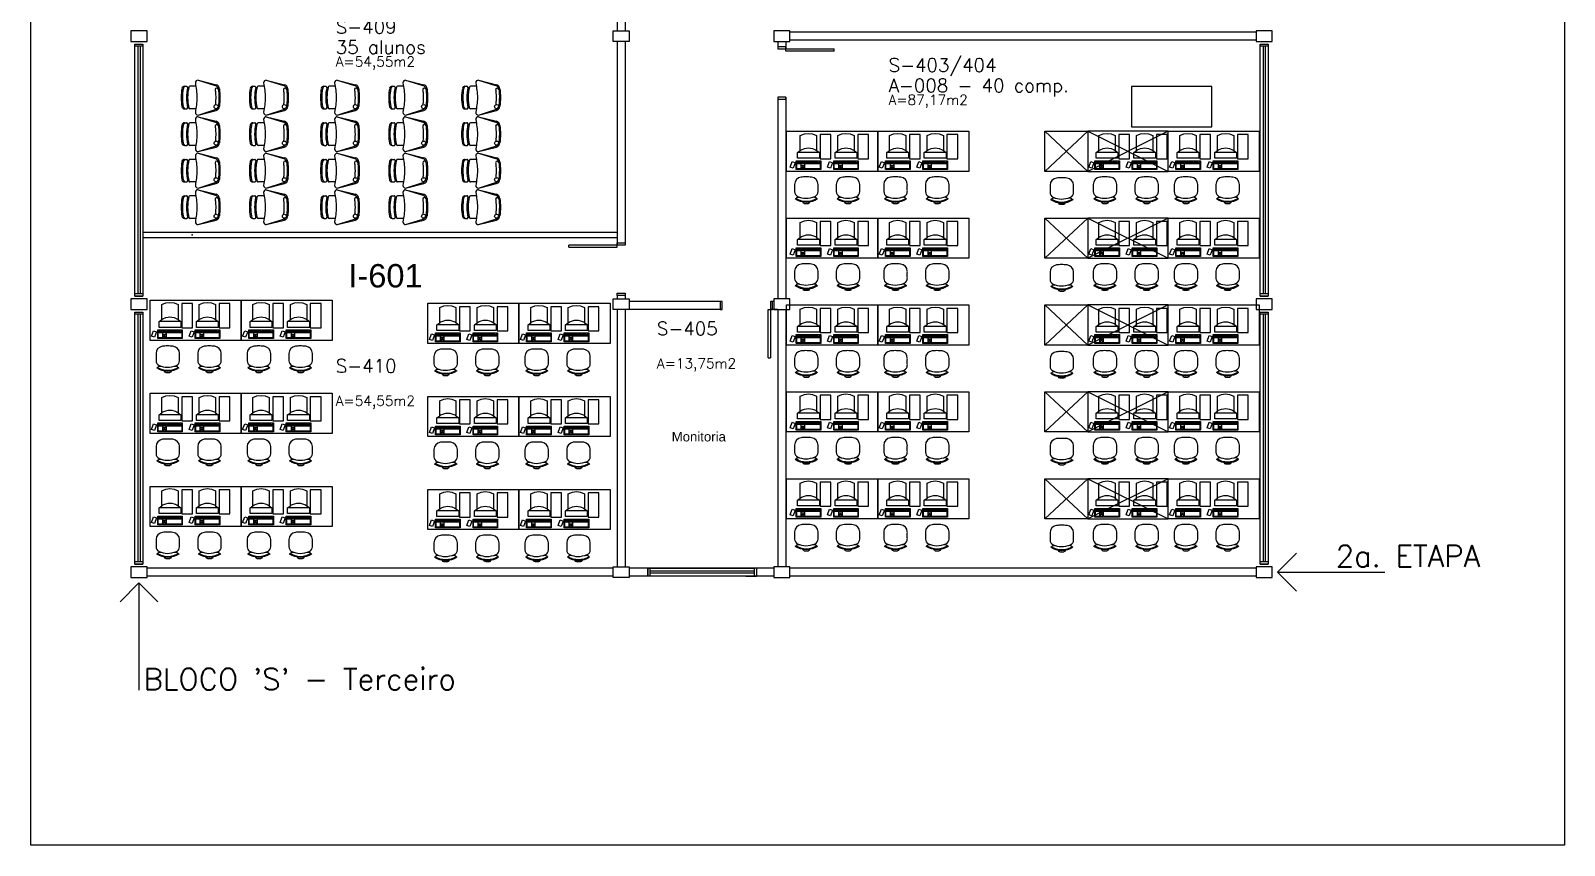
# Model space of a CAD drawing. Header units: millimetres. Extents: x 20431 to 27288, y 6147 to 13165.
# Drawn here: x 24108 to 26971, y 6147 to 7667 of the extents above; entities that cross this region are included whole.
import ezdxf

# ---------------------------------------------------------------- set-up
doc = ezdxf.new("R2010")
doc.units = ezdxf.units.MM
doc.header["$MEASUREMENT"] = 0
doc.layers.add('_AutoCAD WS', color=1, linetype='Continuous', lineweight=25)
for name, color, linetype in [('A-Móveis', 105, 'Continuous'), ('Arqui-Aberturas', 63, 'Continuous'), ('Arqui-DivisóriaGesso', 211, 'Continuous'), ("Arqui-Etapas'S'", 223, 'Continuous'), ('Arqui-Indicações', 40, 'Continuous'), ('Arqui-Móveis', 252, 'Continuous'), ('Arqui-Paredes', 3, 'Continuous'), ('Arqui-Pilares', 4, 'Continuous'), ('Arqui-Salas', 31, 'Continuous')]:
    doc.layers.add(name, color=color, linetype=linetype)
doc.styles.add('INDICAÇÃO AMBIENTES', font='romans.shx')
doc.styles.add('NewTextStyle_0_0', font='arialuni.ttf', dxfattribs={"height": 9.769591})
doc.styles.add('NewTextStyle_3', font='arialuni.ttf', dxfattribs={"height": 43.524055})

# ---------------------------------------------------------------- blocks, each defined once
blk = doc.blocks.new('22S0000000')
at = {"lineweight": -3}
for p, q in [((-0.199, 0.452), (-0.205, 0.46)), ((-0.182, 0.438), (-0.192, 0.451)), ((0.182, 0.438), (0.192, 0.451)), ((0.199, 0.452), (0.205, 0.46))]:
    blk.add_line(p, q, dxfattribs=at)
blk.add_lwpolyline([(-0.22, 0.213), (-0.22, 0.297, -0.007386), (-0.22, 0.325, -0.283766), (-0.162, 0.413, -0.109248), (-0.01, 0.447, -0.096656), (0.162, 0.413, -0.283766), (0.22, 0.325, -0.007386), (0.22, 0.297), (0.22, 0.213, -0.007546), (0.22, 0.19, -0.371031), (0.097, 0.055, -0.024121), (-0.01, 0.05, -0.029876), (-0.097, 0.055, -0.371031), (-0.22, 0.19, -0.007546)], format="xyb", close=True, dxfattribs=at)
for centre, radius, start, end in [((0, 0.168), 0.357, 54.8701, 125.1299), ((-0.195, 0.455), 0.005, 216.8699, 305.9604), ((0, 0.167), 0.343, 55.8574, 124.1426), ((-0.144, 0.491), 0.0663, 234.3405, 285.7396), ((-0.03, 0.519), 0.03, 93.5833, 179.0689), ((0, -0.209), 0.759, 87.5665, 92.4335), ((0.03, 0.519), 0.03, 0.9311, 86.4167), ((0.142, 0.491), 0.0669, 255.9348, 307.0801), ((0.195, 0.455), 0.005, 234.0396, 323.1301)]:
    blk.add_arc(centre, radius, start, end, dxfattribs=at)
blk = doc.blocks.new('A$C6F8113F1')
at = {"layer": 'A-Móveis'}
for points in [[(5.6, 65.2), (0, 63.2), (3.8, 52.8), (9.4, 54.9)], [(12.4, 66.3), (12.4, 56.4), (20.3, 56.4), (20.3, 66.3)], [(20.9, 66.3), (20.9, 64.2), (22.9, 64.2), (22.9, 62.2), (24.9, 62.2), (24.9, 64.2), (26.9, 64.2), (26.9, 66.3)], [(20.9, 60.5), (20.9, 56.4), (26.9, 56.4), (26.9, 60.5)], [(56.3, 56.4), (56.3, 66.3), (27.6, 66.3), (27.6, 56.4)], [(12.4, 55.4), (12.4, 53.5), (20.3, 53.5), (20.3, 55.4)], [(20.9, 55.6), (20.9, 53.5), (26.9, 53.5), (26.9, 55.6)], [(35.4, 55.6), (27.6, 55.6), (27.6, 53.5), (35.4, 53.5)], [(44, 55.6), (36.2, 55.6), (36.2, 53.5), (44, 53.5)], [(52.6, 53.5), (52.6, 55.6), (44.8, 55.6), (44.8, 53.5)], [(56.3, 55.6), (54.3, 55.6), (54.3, 53.5), (56.3, 53.5)], [(76.3, 2.4), (56.3, 2.4), (56.3, 47.4), (76.3, 47.4)]]:
    blk.add_lwpolyline(points, close=True, dxfattribs=at)
for points in [[(57.3, 67.6), (11.4, 67.6), (11.4, 51.3), (57.3, 51.3), (57.3, 67.6)], [(54.6, 46.6), (14, 46.6), (14, 35.9), (19.1, 32.1), (19.1, 4), (26.7, 0.9), (34.3, 0), (41.9, 0.9), (49.5, 4), (49.5, 32.1), (54.6, 35.8), (54.6, 46.6)], [(54.6, 35.9), (14, 35.9)], [(19.1, 32.1), (21.3, 30.5), (26.8, 28.4), (30.9, 27.5), (34.3, 27.3), (37.8, 27.5), (41.9, 28.4), (47.3, 30.5), (49.5, 32.1)]]:
    blk.add_lwpolyline(points, dxfattribs=at)
blk = doc.blocks.new('A$C66E92B1C')
at = {"layer": 'A-Móveis', "linetype": 'Continuous'}
for p, q in [((0, 29.9), (8.5, 63.8)), ((0, 29.9), (10.1, 62)), ((65, 29.9), (54.9, 62)), ((65, 29.9), (56.5, 63.8)), ((11.4, 25.9), (11.4, 14.8)), ((11.4, 5.1), (11.4, 8.5)), ((11.4, 4.6), (11.4, 5.1)), ((13.7, 10.4), (13.7, 12.8)), ((16.1, 9.9), (16.1, 12.2)), ((48.9, 9.9), (48.9, 12.2)), ((51.3, 10.4), (51.3, 12.8)), ((53.6, 25.9), (53.6, 14.8)), ((53.6, 5.1), (53.6, 8.5)), ((53.6, 4.6), (53.6, 5.1))]:
    blk.add_line(p, q, dxfattribs=at)
blk.add_circle((49.4, 63.7), 3.81, dxfattribs=at)
for centre, radius, start, end in [((16.2, 61.9), 8, 90, 165.9638), ((17.8, 60), 8, 113.6162, 165.9638), ((17.8, 60), 8, 95.2634, 113.6162), ((17.7, 65), 3.01, 100.5269, 270), ((47.2, 60), 8, 14.0362, 84.7363), ((48.8, 61.9), 8, 14.0362, 90), ((5, 29.9), 5, 180, 270), ((60, 29.9), 5, 270, 0), ((13.3, 14.8), 1.87, 180, 255.887), ((13.3, 8.5), 1.87, 76.9185, 180), ((16.1, 4.6), 4.68, 180, 259.2791), ((18.5, 12.5), 10.6, 228.4224, 254.693), ((32.5, 91.1), 80.6, 255.887, 284.113), ((32.5, 91.1), 82.9, 256.9185, 283.0815), ((32.5, 91.1), 92.7, 259.2791, 280.7209), ((32.5, 91.1), 90.4, 259.2791, 280.7209), ((46.5, 12.5), 10.6, 285.307, 311.5776), ((48.9, 4.6), 4.68, 280.7209, 0), ((51.7, 8.5), 1.87, 0, 103.0815), ((51.7, 14.8), 1.87, 284.113, 0)]:
    blk.add_arc(centre, radius, start, end, dxfattribs=at)
for points in [[(16.2, 69.9), (32.5, 70.9), (48.8, 69.9)], [(5, 24.9), (32.5, 27.9), (60, 24.9)]]:
    blk.add_spline(points, degree=3, dxfattribs=at)
for points, knots in [([(17.1, 68), (19.2, 68.2), (21.3, 68.4), (25.3, 68.7), (27.2, 68.8), (30.5, 68.9), (32, 68.9), (34.8, 68.9), (36.2, 68.8), (40.5, 68.6), (43.4, 68.4), (46.8, 68.1), (47.3, 68), (47.9, 68)], [0.671451, 0.671451, 0.671451, 0.671451, 6.930704, 6.930704, 12.827172, 12.827172, 17.180097, 17.180097, 21.533022, 21.533022, 30.238872, 30.238872, 31.897634, 31.897634, 31.897634, 31.897634]), ([(17.7, 62), (20, 62.2), (22.3, 62.4), (26.4, 62.7), (28.2, 62.8), (30.8, 62.9), (31.6, 62.9), (33, 62.9), (33.4, 62.9), (34.4, 62.9), (34.9, 62.9), (36.5, 62.8), (37.5, 62.8), (40.9, 62.6), (43.4, 62.4), (46, 62.1)], [0.671451, 0.671451, 0.671451, 0.671451, 7.736362, 7.736362, 13.492102, 13.492102, 16.238019, 16.238019, 17.870689, 17.870689, 19.503359, 19.503359, 22.768699, 22.768699, 30.487114, 30.487114, 30.487114, 30.487114])]:
    blk.add_open_spline(points, degree=3, knots=knots, dxfattribs=at)

msp = doc.modelspace()

# ---------------------------------------------------------------- linework, layer by layer
at = {"layer": 'Arqui-Aberturas'}
for p, q in [((24318.1, 7638.1), (24303.1, 7638.1)), ((24308.6, 7638.1), (24308.6, 7176.1)), ((24312.6, 7638.1), (24312.6, 7176.1)), ((25518.1, 7629.1), (25518.1, 7633.1)), ((25518.1, 7633.1), (25608.1, 7633.1)), ((25608.1, 7629.1), (25518.1, 7629.1)), ((25608.1, 7629.1), (25608.1, 7633.1)), ((26418.1, 7638.1), (26403.1, 7638.1)), ((26408.6, 7638.1), (26408.6, 7176.1)), ((26412.6, 7638.1), (26412.6, 7176.1)), ((25113.1, 7263.3), (25113.1, 7267.3)), ((25203.1, 7267.3), (25113.1, 7267.3)), ((25113.1, 7263.3), (25203.1, 7263.3)), ((25203.1, 7263.3), (25203.1, 7267.3)), ((24318.1, 7176.1), (24303.1, 7176.1)), ((24318.1, 7176.1), (24303.1, 7176.1)), ((26418.1, 7176.1), (26403.1, 7176.1)), ((24318.1, 7138.1), (24303.1, 7138.1)), ((24308.6, 7138.1), (24308.6, 6676.1)), ((24312.6, 7138.1), (24312.6, 6676.1)), ((25485.1, 7057.1), (25485.1, 7147.1)), ((25485.1, 7147.1), (25489.1, 7147.1)), ((25489.1, 7147.1), (25489.1, 7057.1)), ((26418.1, 7138.1), (26403.1, 7138.1)), ((26408.6, 7138.1), (26408.6, 6676.1)), ((26412.6, 7138.1), (26412.6, 6676.1)), ((25485.1, 7057.1), (25489.1, 7057.1)), ((24318.1, 6676.1), (24303.1, 6676.1)), ((26418.1, 6676.1), (26403.1, 6676.1)), ((25260.6, 6664.6), (25460.6, 6664.6)), ((25460.6, 6649.6), (25260.6, 6649.6)), ((25264.6, 6649.6), (25264.6, 6664.6)), ((25456.6, 6659.1), (25264.6, 6659.1)), ((25456.6, 6655.1), (25264.6, 6655.1)), ((25409.1, 6659.1), (25397.1, 6659.1)), ((25409.1, 6655.1), (25397.1, 6655.1)), ((25459.1, 6659.1), (25447.1, 6659.1)), ((25459.1, 6655.1), (25447.1, 6655.1)), ((25459.1, 6649.6), (25459.1, 6664.6))]:
    msp.add_line(p, q, dxfattribs=at)
for points in [[(24318.1, 7172.1), (24303.1, 7172.1), (24303.1, 7642.1), (24318.1, 7642.1)], [(25503.1, 7637.1), (25503.1, 7633.1), (25518.1, 7633.1), (25518.1, 7637.1)], [(26418.1, 7172.1), (26403.1, 7172.1), (26403.1, 7642.1), (26418.1, 7642.1)], [(25503.1, 7543.1), (25503.1, 7539.1), (25518.1, 7539.1), (25518.1, 7543.1)], [(25218.1, 7271.3), (25218.1, 7267.3), (25203.1, 7267.3), (25203.1, 7271.3)], [(25218.1, 7177.3), (25218.1, 7173.3), (25203.1, 7173.3), (25203.1, 7177.3)], [(25399.1, 7162.1), (25395.1, 7162.1), (25395.1, 7147.1), (25399.1, 7147.1)], [(25493.1, 7162.1), (25489.1, 7162.1), (25489.1, 7147.1), (25493.1, 7147.1)], [(24318.1, 6672.1), (24303.1, 6672.1), (24303.1, 7142.1), (24318.1, 7142.1)], [(26418.1, 6672.1), (26403.1, 6672.1), (26403.1, 7142.1), (26418.1, 7142.1)]]:
    msp.add_lwpolyline(points, close=True, dxfattribs=at)
for points in [[(25463.1, 6664.6), (25443.1, 6664.6)], [(25443.1, 6649.6), (25463.1, 6649.6)]]:
    msp.add_lwpolyline(points, dxfattribs=at)
at = {"layer": 'Arqui-DivisóriaGesso'}
msp.add_lwpolyline([(24108.5, 9466.8), (26970.8, 9466.8), (26970.8, 6147.5), (24108.5, 6147.5)], close=True, dxfattribs=at)
at = {"layer": "Arqui-Etapas'S'", "linetype": 'Continuous'}
msp.add_line((26435.6, 6657.1), (26635.6, 6657.1), dxfattribs=at)
at = {"layer": "Arqui-Etapas'S'", "color": 3, "linetype": 'Continuous'}
msp.add_lwpolyline([(26470.9, 6621.7), (26435.6, 6657.1), (26470.9, 6692.4)], dxfattribs=at)
at = {"layer": 'Arqui-Indicações', "linetype": 'Continuous'}
msp.add_line((24310.6, 6637.1), (24310.6, 6437.1), dxfattribs=at)
at = {"layer": 'Arqui-Indicações', "color": 3, "linetype": 'Continuous'}
msp.add_lwpolyline([(24275.2, 6601.7), (24310.6, 6637.1), (24345.9, 6601.7)], dxfattribs=at)
at = {"layer": 'Arqui-Móveis'}
for p, q in [((26001.3, 7404.6), (26081.3, 7479.6)), ((26001.3, 7479.6), (26081.3, 7404.6)), ((26081.3, 7479.6), (26231.3, 7404.6)), ((26231.3, 7479.6), (26081.3, 7404.6)), ((26001.3, 7242.6), (26081.3, 7317.6)), ((26001.3, 7317.6), (26081.3, 7242.6)), ((26231.3, 7317.6), (26081.3, 7242.6)), ((26081.3, 7317.6), (26231.3, 7242.6)), ((24318.1, 7291.3), (25203.1, 7291.3)), ((24318.1, 7281.3), (25203.1, 7281.3)), ((26001.3, 7080.5), (26081.3, 7155.5)), ((26001.3, 7155.5), (26081.3, 7080.5)), ((26081.3, 7155.5), (26231.3, 7080.5)), ((26231.3, 7155.5), (26081.3, 7080.5)), ((26001.3, 6918.5), (26081.3, 6993.5)), ((26001.3, 6993.5), (26081.3, 6918.5)), ((26081.3, 6993.5), (26231.3, 6918.5)), ((26231.3, 6993.5), (26081.3, 6918.5)), ((26001.3, 6756.4), (26081.3, 6831.4)), ((26001.3, 6831.4), (26081.3, 6756.4)), ((26081.3, 6831.4), (26231.3, 6756.4)), ((26231.3, 6831.4), (26081.3, 6756.4))]:
    msp.add_line(p, q, dxfattribs=at)
for points in [[(26313, 7562.7), (26163, 7562.7), (26163, 7487.7), (26313, 7487.7), (26313, 7562.7)], [(25689.4, 7404.6), (25519.4, 7404.6), (25519.4, 7479.6), (25689.4, 7479.6), (25689.4, 7404.6)], [(25859.4, 7404.6), (25689.4, 7404.6), (25689.4, 7479.6), (25859.4, 7479.6), (25859.4, 7404.6)], [(26001.3, 7479.6), (26081.3, 7479.6), (26081.3, 7404.6), (26001.3, 7404.6), (26001.3, 7479.6)], [(26081.3, 7404.6), (26231.3, 7404.6), (26231.3, 7479.6), (26081.3, 7479.6), (26081.3, 7404.6)], [(26401.3, 7404.6), (26231.3, 7404.6), (26231.3, 7479.6), (26401.3, 7479.6), (26401.3, 7404.6)], [(25689.4, 7242.6), (25519.4, 7242.6), (25519.4, 7317.6), (25689.4, 7317.6), (25689.4, 7242.6)], [(25859.4, 7242.6), (25689.4, 7242.6), (25689.4, 7317.6), (25859.4, 7317.6), (25859.4, 7242.6)], [(26001.3, 7317.6), (26081.3, 7317.6), (26081.3, 7242.6), (26001.3, 7242.6), (26001.3, 7317.6)], [(26081.3, 7242.6), (26231.3, 7242.6), (26231.3, 7317.6), (26081.3, 7317.6), (26081.3, 7242.6)], [(26401.3, 7242.6), (26231.3, 7242.6), (26231.3, 7317.6), (26401.3, 7317.6), (26401.3, 7242.6)], [(24501.2, 7089.4), (24331.2, 7089.4), (24331.2, 7164.4), (24501.2, 7164.4), (24501.2, 7089.4)], [(24671.2, 7089.4), (24501.2, 7089.4), (24501.2, 7164.4), (24671.2, 7164.4), (24671.2, 7089.4)], [(25019.8, 7083.6), (24849.8, 7083.6), (24849.8, 7158.6), (25019.8, 7158.6), (25019.8, 7083.6)], [(25189.8, 7083.6), (25019.8, 7083.6), (25019.8, 7158.6), (25189.8, 7158.6), (25189.8, 7083.6)], [(25689.4, 7080.5), (25519.4, 7080.5), (25519.4, 7155.5), (25689.4, 7155.5), (25689.4, 7080.5)], [(25859.4, 7080.5), (25689.4, 7080.5), (25689.4, 7155.5), (25859.4, 7155.5), (25859.4, 7080.5)], [(26001.3, 7155.5), (26081.3, 7155.5), (26081.3, 7080.5), (26001.3, 7080.5), (26001.3, 7155.5)], [(26081.3, 7080.5), (26231.3, 7080.5), (26231.3, 7155.5), (26081.3, 7155.5), (26081.3, 7080.5)], [(26401.3, 7080.5), (26231.3, 7080.5), (26231.3, 7155.5), (26401.3, 7155.5), (26401.3, 7080.5)], [(24501.2, 6915.7), (24331.2, 6915.7), (24331.2, 6990.7), (24501.2, 6990.7), (24501.2, 6915.7)], [(24671.2, 6915.7), (24501.2, 6915.7), (24501.2, 6990.7), (24671.2, 6990.7), (24671.2, 6915.7)], [(25019.8, 6910), (24849.8, 6910), (24849.8, 6985), (25019.8, 6985), (25019.8, 6910)], [(25189.8, 6910), (25019.8, 6910), (25019.8, 6985), (25189.8, 6985), (25189.8, 6910)], [(25689.4, 6918.5), (25519.4, 6918.5), (25519.4, 6993.5), (25689.4, 6993.5), (25689.4, 6918.5)], [(25859.4, 6918.5), (25689.4, 6918.5), (25689.4, 6993.5), (25859.4, 6993.5), (25859.4, 6918.5)], [(26001.3, 6993.5), (26081.3, 6993.5), (26081.3, 6918.5), (26001.3, 6918.5), (26001.3, 6993.5)], [(26081.3, 6918.5), (26231.3, 6918.5), (26231.3, 6993.5), (26081.3, 6993.5), (26081.3, 6918.5)], [(26401.3, 6918.5), (26231.3, 6918.5), (26231.3, 6993.5), (26401.3, 6993.5), (26401.3, 6918.5)], [(24501.2, 6742.1), (24331.2, 6742.1), (24331.2, 6817.1), (24501.2, 6817.1), (24501.2, 6742.1)], [(24671.2, 6742.1), (24501.2, 6742.1), (24501.2, 6817.1), (24671.2, 6817.1), (24671.2, 6742.1)], [(25689.4, 6756.4), (25519.4, 6756.4), (25519.4, 6831.4), (25689.4, 6831.4), (25689.4, 6756.4)], [(25859.4, 6756.4), (25689.4, 6756.4), (25689.4, 6831.4), (25859.4, 6831.4), (25859.4, 6756.4)], [(26001.3, 6831.4), (26081.3, 6831.4), (26081.3, 6756.4), (26001.3, 6756.4), (26001.3, 6831.4)], [(26081.3, 6756.4), (26231.3, 6756.4), (26231.3, 6831.4), (26081.3, 6831.4), (26081.3, 6756.4)], [(26401.3, 6756.4), (26231.3, 6756.4), (26231.3, 6831.4), (26401.3, 6831.4), (26401.3, 6756.4)], [(25019.8, 6736.3), (24849.8, 6736.3), (24849.8, 6811.3), (25019.8, 6811.3), (25019.8, 6736.3)], [(25189.8, 6736.3), (25019.8, 6736.3), (25019.8, 6811.3), (25189.8, 6811.3), (25189.8, 6736.3)]]:
    msp.add_lwpolyline(points, dxfattribs=at)
msp.add_point((24410, 7286.3), dxfattribs=at)
msp.add_point((24410, 7286.3), dxfattribs=at)
at = {"layer": 'Arqui-Paredes'}
for p, q in [((25203.1, 7794.9), (25203.1, 7667.1)), ((25218.1, 7794.9), (25218.1, 7667.1)), ((25203.1, 7647.1), (25203.1, 7281.3)), ((25218.1, 7647.1), (25218.1, 7271.3)), ((25503.1, 7647.1), (25503.1, 7633.1)), ((25518.1, 7647.1), (25518.1, 7633.1)), ((26395.6, 7664.6), (25525.6, 7664.6)), ((26395.6, 7649.6), (25525.6, 7649.6)), ((24303.1, 7642.1), (24318.1, 7642.1)), ((24303.1, 7642.1), (24318.1, 7642.1)), ((25518.1, 7637.1), (25503.1, 7637.1)), ((26403.1, 7642.1), (26418.1, 7642.1)), ((26403.1, 7642.1), (26418.1, 7642.1)), ((25503.1, 7539.1), (25503.1, 7167.1)), ((25518.1, 7543.1), (25518.1, 7167.1)), ((25203.1, 7281.3), (25203.1, 7267.3)), ((25203.1, 7271.3), (25218.1, 7271.3)), ((25218.1, 7281.3), (25218.1, 7267.3)), ((24303.1, 7172.1), (24318.1, 7172.1)), ((24303.1, 7172.1), (24318.1, 7172.1)), ((25203.1, 7173.3), (25203.1, 7167.1)), ((25218.1, 7173.3), (25218.1, 7167.1)), ((25399.1, 7162.1), (25225.6, 7162.1)), ((25495.6, 7162.1), (25489.1, 7162.1)), ((25493.1, 7147.1), (25493.1, 7162.1)), ((26403.1, 7172.1), (26418.1, 7172.1)), ((24303.1, 7142.1), (24318.1, 7142.1)), ((24303.1, 7142.1), (24318.1, 7142.1)), ((25203.1, 7147.1), (25203.1, 6667.1)), ((25218.1, 7147.1), (25218.1, 6667.1)), ((25399.1, 7147.1), (25218.1, 7147.1)), ((25503.1, 7147.1), (25489.1, 7147.1)), ((25503.1, 7147.1), (25503.1, 6667.1)), ((25518.1, 7147.1), (25518.1, 6667.1)), ((26403.1, 7142.1), (26418.1, 7142.1)), ((26403.1, 7142.1), (26418.1, 7142.1)), ((24303.1, 6672.1), (24318.1, 6672.1)), ((26403.1, 6672.1), (26418.1, 6672.1)), ((25195.6, 6664.6), (24325.6, 6664.6)), ((25195.6, 6649.6), (24325.6, 6649.6)), ((25495.6, 6664.6), (25225.6, 6664.6)), ((25495.6, 6649.6), (25225.6, 6649.6)), ((25260.6, 6664.6), (25260.6, 6649.6)), ((25463.1, 6664.6), (25463.1, 6649.6)), ((25463.1, 6664.6), (25463.1, 6649.6)), ((26395.6, 6664.6), (25525.6, 6664.6)), ((26395.6, 6649.6), (25525.6, 6649.6))]:
    msp.add_line(p, q, dxfattribs=at)
for points in [[(24318.1, 7172.1), (24303.1, 7172.1)], [(24318.1, 7172.1), (24303.1, 7172.1)], [(26418.1, 7172.1), (26403.1, 7172.1)], [(24318.1, 6672.1), (24303.1, 6672.1)], [(26418.1, 6672.1), (26403.1, 6672.1)], [(25260.6, 6649.6), (25260.6, 6664.6)]]:
    msp.add_lwpolyline(points, dxfattribs=at)
at = {"layer": 'Arqui-Pilares'}
for points in [[(24325.6, 7647.1), (24325.6, 7667.1), (24295.6, 7667.1), (24295.6, 7647.1)], [(25225.6, 7667.1), (25225.6, 7647.1), (25195.6, 7647.1), (25195.6, 7667.1)], [(25525.6, 7647.1), (25525.6, 7667.1), (25495.6, 7667.1), (25495.6, 7647.1)], [(26425.6, 7647.1), (26425.6, 7667.1), (26395.6, 7667.1), (26395.6, 7647.1)], [(24325.6, 7147.1), (24325.6, 7167.1), (24295.6, 7167.1), (24295.6, 7147.1)], [(25225.6, 7167.1), (25225.6, 7147.1), (25195.6, 7147.1), (25195.6, 7167.1)], [(25525.6, 7147.1), (25525.6, 7167.1), (25495.6, 7167.1), (25495.6, 7147.1)], [(26425.6, 7147.1), (26425.6, 7167.1), (26395.6, 7167.1), (26395.6, 7147.1)], [(24325.6, 6647.1), (24325.6, 6667.1), (24295.6, 6667.1), (24295.6, 6647.1)], [(25225.6, 6667.1), (25225.6, 6647.1), (25195.6, 6647.1), (25195.6, 6667.1)], [(25525.6, 6647.1), (25525.6, 6667.1), (25495.6, 6667.1), (25495.6, 6647.1)], [(26425.6, 6647.1), (26425.6, 6667.1), (26395.6, 6667.1), (26395.6, 6647.1)]]:
    msp.add_lwpolyline(points, close=True, dxfattribs=at)

# ---------------------------------------------------------------- block references
at = {"layer": 'A-Móveis', "xscale": -100, "yscale": 100, "zscale": 100, "rotation": 180}
for p in [(25556.1, 7399.3), (25634, 7399.3), (25722.6, 7399.3), (25800.4, 7399.3), (26032.9, 7397.7), (26113.4, 7399.3), (26191.3, 7399.3), (26264.5, 7399.3), (26342.4, 7399.3), (25556.1, 7237.3), (25634, 7237.3), (25722.6, 7237.3), (25800.4, 7237.3), (26032.9, 7235.7), (26113.4, 7237.3), (26191.3, 7237.3), (26264.5, 7237.3), (26342.4, 7237.3), (24364.4, 7084), (24442.2, 7084), (24534.4, 7084), (24612.2, 7084), (24883, 7078.3), (24960.9, 7078.3), (25053, 7078.3), (25130.9, 7078.3), (25556.1, 7075.2), (25634, 7075.2), (25722.6, 7075.2), (25800.4, 7075.2), (26113.4, 7075.2), (26191.3, 7075.2), (26264.5, 7075.2), (26342.4, 7075.2), (26032.9, 7073.6), (24364.4, 6910.4), (24442.2, 6910.4), (24534.4, 6910.4), (24612.2, 6910.4), (24883, 6904.7), (24960.9, 6904.7), (25053, 6904.7), (25130.9, 6904.7), (25556.1, 6913.2), (25634, 6913.2), (25722.6, 6913.2), (25800.4, 6913.2), (26032.9, 6911.6), (26113.4, 6913.2), (26191.3, 6913.2), (26264.5, 6913.2), (26342.4, 6913.2), (24364.4, 6736.8), (24442.2, 6736.8), (24534.4, 6736.8), (24612.2, 6736.8), (25556.1, 6751.1), (25634, 6751.1), (25722.6, 6751.1), (25800.4, 6751.1), (26032.9, 6749.5), (26113.4, 6751.1), (26191.3, 6751.1), (26264.5, 6751.1), (26342.4, 6751.1), (24883, 6731), (24960.9, 6731), (25053, 6731), (25130.9, 6731)]:
    msp.add_blockref('22S0000000', p, dxfattribs=at)
at = {"layer": 'Arqui-Móveis', "rotation": 270}
for p in [(24390.9, 7574.8), (24518.3, 7574.8), (24650.9, 7574.8), (24778.3, 7574.8), (24914.3, 7574.8), (24390.9, 7506.6), (24518.3, 7506.6), (24650.9, 7506.6), (24778.3, 7506.6), (24914.3, 7506.6), (24390.9, 7438.5), (24518.3, 7438.5), (24650.9, 7438.5), (24778.3, 7438.5), (24914.3, 7438.5), (24390.9, 7370.4), (24518.3, 7370.4), (24650.9, 7370.4), (24778.3, 7370.4), (24914.3, 7370.4)]:
    msp.add_blockref('A$C66E92B1C', p, dxfattribs=at)
at = {"layer": 'Arqui-Móveis', "xscale": -1, "rotation": 180}
for p in [(25525.8, 7475.6), (25595.8, 7475.6), (25692.3, 7475.6), (25762.3, 7475.6), (26083.1, 7475.6), (26153.1, 7475.6), (26234.2, 7475.6), (26304.2, 7475.6), (25525.8, 7313.5), (25595.8, 7313.5), (25692.3, 7313.5), (25762.3, 7313.5), (26083.1, 7313.5), (26153.1, 7313.5), (26234.2, 7313.5), (26304.2, 7313.5), (24334.1, 7160.3), (24404.1, 7160.3), (24504.1, 7160.3), (24574.1, 7160.3), (24852.7, 7154.5), (24922.7, 7154.5), (25022.7, 7154.5), (25092.7, 7154.5), (25525.8, 7151.4), (25595.8, 7151.4), (25692.3, 7151.4), (25762.3, 7151.4), (26083.1, 7151.4), (26153.1, 7151.4), (26234.2, 7151.4), (26304.2, 7151.4), (24334.1, 6986.6), (24404.1, 6986.6), (24504.1, 6986.6), (24574.1, 6986.6), (25525.8, 6989.4), (25595.8, 6989.4), (25692.3, 6989.4), (25762.3, 6989.4), (26083.1, 6989.4), (26153.1, 6989.4), (26234.2, 6989.4), (26304.2, 6989.4), (24852.7, 6980.9), (24922.7, 6980.9), (25022.7, 6980.9), (25092.7, 6980.9), (24334.1, 6813), (24404.1, 6813), (24504.1, 6813), (24574.1, 6813), (25525.8, 6827.3), (25595.8, 6827.3), (25692.3, 6827.3), (25762.3, 6827.3), (26083.1, 6827.3), (26153.1, 6827.3), (26234.2, 6827.3), (26304.2, 6827.3), (24852.7, 6807.2), (24922.7, 6807.2), (25022.7, 6807.2), (25092.7, 6807.2)]:
    msp.add_blockref('A$C6F8113F1', p, dxfattribs=at)

# ---------------------------------------------------------------- texts
at = {"layer": '_AutoCAD WS', "color": 1, "lineweight": 0}
for s, height, style, p in [('I-601', 43.52, 'NewTextStyle_3', (24701.4, 7188.2)), ('Monitoria', 17.59, 'NewTextStyle_0_0', (25304.9, 6900.9))]:
    msp.add_text(s, height=height, dxfattribs=dict(at, style=style)).set_placement(p)
at = {"layer": "Arqui-Etapas'S'", "color": 3, "linetype": 'Continuous', "style": 'INDICAÇÃO AMBIENTES'}
msp.add_text('2a. ETAPA', height=40, dxfattribs=at).set_placement((26544.2, 6667.1))
at = {"layer": 'Arqui-Indicações', "color": 3, "linetype": 'Continuous', "style": 'INDICAÇÃO AMBIENTES'}
msp.add_text("BLOCO 'S' - Terceiro", height=40, dxfattribs=at).set_placement((24319.2, 6437.6))
at = {"layer": 'Arqui-Salas', "color": 2, "linetype": 'Continuous', "style": 'INDICAÇÃO AMBIENTES'}
for s, p in [('S-409', (24677.9, 7661.8)), ('S-403/404', (25709.6, 7590.5)), ('S-405', (25277.2, 7098.9)), ('S-410', (24677.9, 7029.2))]:
    msp.add_text(s, height=25, dxfattribs=at).set_placement(p)
at = {"layer": 'Arqui-Salas', "linetype": 'Continuous', "style": 'INDICAÇÃO AMBIENTES'}
for s, height, p in [('35 alunos', 25, (24677.9, 7623.8)), ('A=54,55m2', 18.75, (24677.9, 7600.1)), ('A-008 - 40 comp.', 25, (25709.6, 7552.5)), ('A=87,17m2', 18.75, (25709.6, 7528.8)), ('A=13,75m2', 18.75, (25277.2, 7037.1)), ('A=54,55m2', 18.75, (24677.9, 6967.4))]:
    msp.add_text(s, height=height, dxfattribs=at).set_placement(p)

doc.saveas('drawing.dxf')
